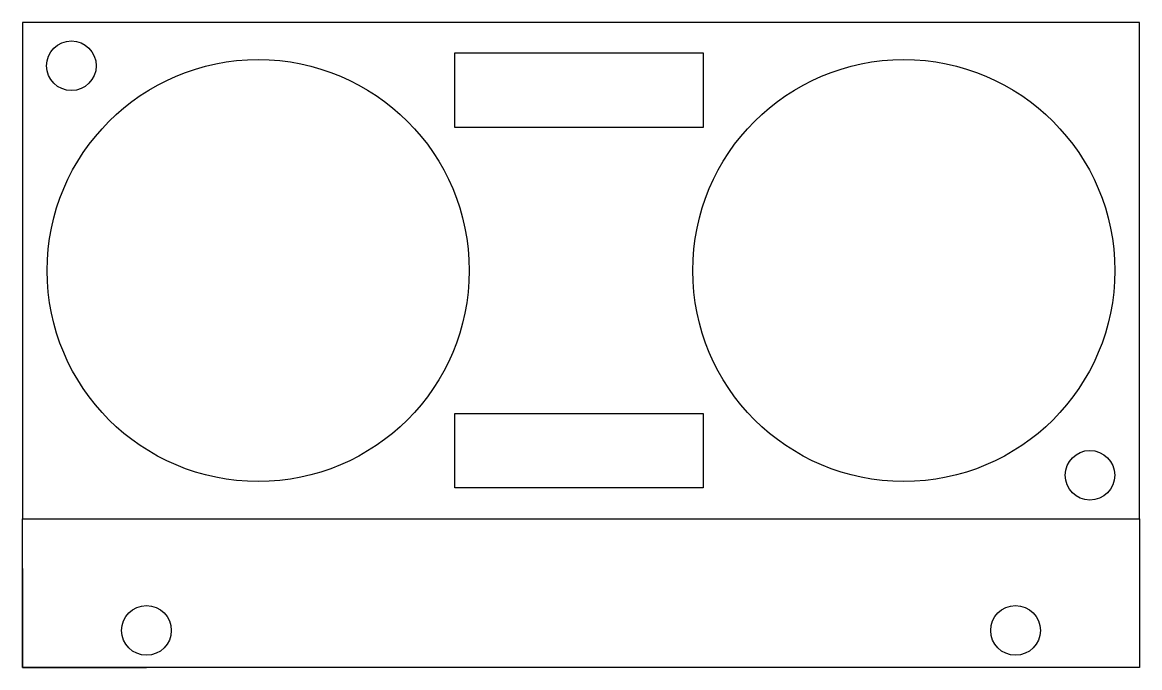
# Model space of a CAD drawing. Header units: millimetres. Extents: x 5 to 50, y 4 to 30.
import ezdxf

# ---------------------------------------------------------------- set-up
doc = ezdxf.new("R2010")
doc.units = ezdxf.units.MM
doc.header["$LTSCALE"] = 25.4

msp = doc.modelspace()

# ---------------------------------------------------------------- linework, layer by layer
at = {"extrusion": (1, 0, 0)}
msp.add_line((5, 8, 4), (5, 8, 2), dxfattribs=at)
msp.add_line((5, 4), (10, 4))
for points in [[(5, 10), (50, 10), (50, 30), (5, 30)], [(22.421, 28.766), (32.421, 28.766), (32.421, 25.766), (22.421, 25.766)], [(22.421, 14.244), (32.421, 14.244), (32.421, 11.244), (22.421, 11.244)], [(5, 10), (50, 10), (50, 4), (5, 4)]]:
    msp.add_lwpolyline(points, close=True)
at = {"extrusion": (1, 0, 0), "elevation": 5}
for points in [[(4, 0), (8, 0), (8, 2), (4, 2)], [(4, 6), (8, 6), (8, 4), (4, 4)]]:
    msp.add_lwpolyline(points, close=True, dxfattribs=at)
for centre, radius in [((6.974, 28.25), 1), ((14.5, 20), 8.5), ((40.5, 20), 8.5), ((48, 11.75), 1), ((10, 5.5), 1), ((45, 5.5), 1)]:
    msp.add_circle(centre, radius)

doc.saveas('drawing.dxf')
